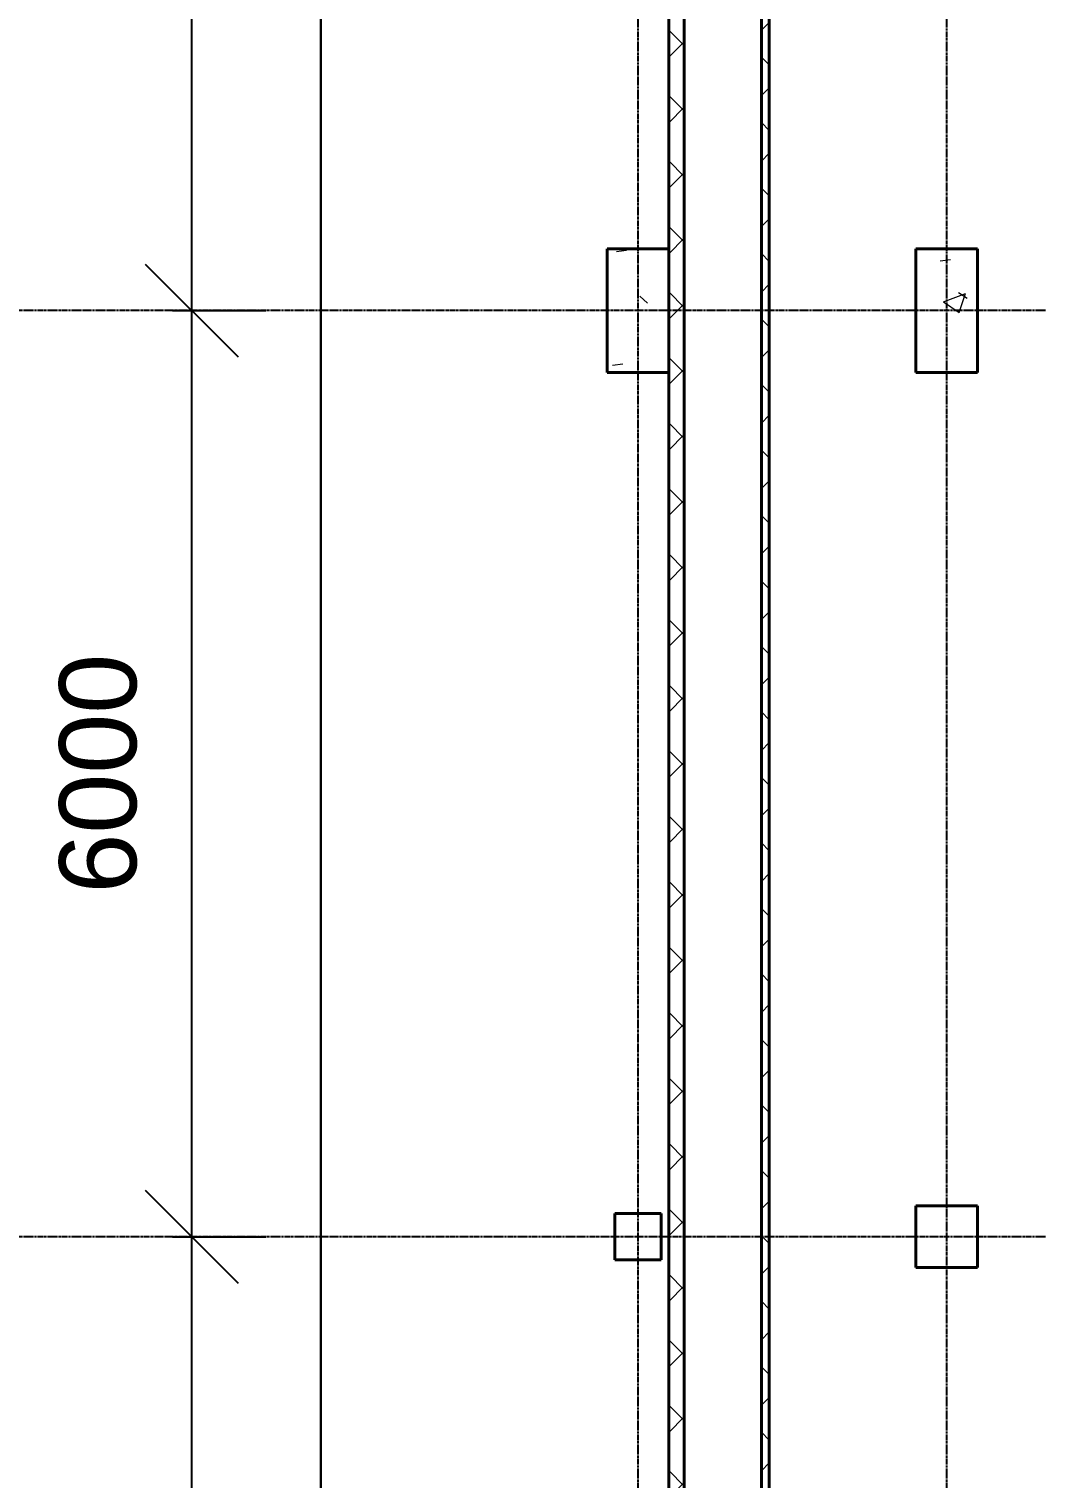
# Model space of a CAD drawing. Header units: millimetres. Extents: x 2140 to 223837, y 2113 to 170313.
# Drawn here: x 11717 to 18241, y 76194 to 85583 of the extents above; entities that cross this region are included whole.
import ezdxf

# ---------------------------------------------------------------- set-up
doc = ezdxf.new("R2010")
doc.units = ezdxf.units.MM
doc.linetypes.add('Линия сетки', pattern=[22.225, 12.7, -3.175, 3.175, -3.175])
doc.layers.add('A-DETL-GENF', color=7, linetype='Continuous', lineweight=18)
doc.layers.add('S-COLS', color=7, linetype='Continuous', lineweight=18)
doc.layers.add('Стены', color=7, linetype='Continuous')
doc.styles.add('Arial_1', font='arial.ttf', dxfattribs={"height": 500})
doc.dimstyles.new('Диагональ_-_2_5_мм_Arial_-_Линия_выноски_-_Текст_сверху_2', dxfattribs={"dimscale": 304.8, "dimtxt": 510.1297, "dimasz": 1.968504, "dimexe": 1.574803, "dimexo": 0.984252, "dimgap": 1.148294, "dimtad": 1, "dimdec": 3, "dimrnd": 0.001, "dimdsep": 46, "dimtxsty": 'Arial_1', "dimblk1": 'OBLIQUE', "dimblk2": 'OBLIQUE', "dimsah": 1, "dimcen": 0.09, "dimdle": 1.574803, "dimazin": 2, "dimtfac": 1, "dimtdec": 4, "dimtix": 1, "dimtmove": 0, "dimatfit": 3, "dimfxl": 1, "dimtvp": 1, "dimtfill": 1, "dimtolj": 1, "dimtzin": 0, "dimarcsym": 2})
pattern_1 = [(45, (61770, 82517.75), (-212.132, 212.132), []), (135, (61770, 82517.75), (-212.132, -212.132), [])]

# ---------------------------------------------------------------- blocks, each defined once
blk = doc.blocks.new('Сборный железобетон-Колонна 1 - 800x400-V40-В_АР_ПЭ_01 Этаж')
at = {"layer": 'S-COLS', "lineweight": 9}
h = blk.add_hatch(dxfattribs=at)
h.set_pattern_fill('FP_41', color=256, style=0, pattern_type=2)
h.set_pattern_definition([(320, (847.8, -46223.1), (-127.512, -1457.472), [152.4, -1676.4]), (265, (847.8, -46223.1), (1528.454, 281.94), [121.92, -1341.12]), (10.451, (837.2, -46344.6), (1400.933, -1175.54), [129.52, -1424.72]), (316.184, (1254.2, -46223.1), (-336.34, -2168.63), [228.6, -2514.6]), (6.636, (1226.2, -46403.8), (1979.42, -1899.22), [194.28, -2137.08]), (261.184, (1254.2, -46223), (1979.4, -1899.24), [182.88, -2011.68]), (291, (1152.6, -46426.3), (-818.12, -1212.915), [152.4, -1676.4]), (236, (1152.6, -46426.3), (1473.504, -494.417), [121.92, -1341.12]), (341.451, (1084.4, -46527.4), (655.37, -1707.337), [129.52, -1424.72]), (307.5, (847.8, -46223.1), (676.44, -24.7094), [67.056, -1257.808, 67.056, -2640.584]), (307.5, (847.8, -46223.1), (676.44, -24.7094), [-1391.92, -1294.384, 67.056, -1279.144]), (277.5, (847.8, -46223.1), (801.444, -534.558), [67.056, -709.168, 67.056, -1740.408]), (277.5, (847.8, -46223.1), (801.444, -534.558), [-843.28, -1227.328, 67.056, -446.024]), (237.5, (847.8, -45769.96), (-45.831, -1084.7275), [67.056, -440.944, 67.056, -3621.024]), (237.5, (847.8, -45769.96), (-45.831, -1084.7275), [-575.056, -1517.904, 67.056, -2036.064]), (227.5, (847.8, -45566.8), (203.414, -1185.035), [67.056, -593.344, 67.056, -985.52, -1493.52]), (227.5, (847.8, -45566.8), (203.414, -1185.035), [-1712.976, 67.056, -1426.464])])
h.paths.add_polyline_path([(-425, 215), (-425, -175), (375, -175), (375, 225), (-425, 225)], flags=0)
at = {"layer": 'S-COLS', "lineweight": 40}
for p, q in [((375, 225), (-425, 225)), ((-425, 225), (-425, 215)), ((-425, 215), (-425, -165)), ((375, 215), (375, 225)), ((375, -165), (375, 215)), ((-425, -165), (-425, -175)), ((-425, -175), (375, -175)), ((375, -175), (375, -165))]:
    blk.add_line(p, q, dxfattribs=at)
blk = doc.blocks.new('Сборный железобетон-Колонна квадратного сечения - 400x400-V110-В_АР_ПЭ_01 Этаж')
at = {"layer": 'S-COLS', "lineweight": 40}
for p, q in [((-223, 225), (-225, 225)), ((-225, 225), (-225, -175)), ((173, 225), (-223, 225)), ((175, 225), (173, 225)), ((175, -175), (175, 225)), ((-225, -175), (-223, -175)), ((-223, -175), (173, -175)), ((173, -175), (175, -175))]:
    blk.add_line(p, q, dxfattribs=at)
blk = doc.blocks.new('Сборный железобетон-Колонна 1 - 800x400-V87-В_АР_ПЭ_01 Этаж')
at = {"layer": 'S-COLS', "lineweight": 9}
h = blk.add_hatch(dxfattribs=at)
h.set_pattern_fill('FP_89', color=256, style=0, pattern_type=2)
h.set_pattern_definition([(320, (847.8, -49223.1), (-127.512, -1457.472), [152.4, -1676.4]), (265, (847.8, -49223.1), (1528.454, 281.942), [121.92, -1341.12]), (10.451, (837.2, -49344.6), (1400.933, -1175.54), [129.52, -1424.72]), (316.184, (1254.2, -49223.1), (-336.34, -2168.63), [228.6, -2514.6]), (6.636, (1226.2, -49403.8), (1979.42, -1899.22), [194.28, -2137.08]), (261.184, (1254.2, -49223), (1979.4, -1899.24), [182.88, -2011.68]), (291, (1152.6, -49426.3), (-818.121, -1212.915), [152.4, -1676.4]), (236, (1152.6, -49426.3), (1473.504, -494.417), [121.92, -1341.12]), (341.451, (1084.4, -49527.4), (655.37, -1707.337), [129.52, -1424.72]), (307.5, (847.8, -49223.1), (676.44, -24.7094), [67.056, -1257.808, 67.056, -2640.584]), (307.5, (847.8, -49223.1), (676.44, -24.7094), [-1391.92, -1294.384, 67.056, -1279.144]), (277.5, (847.8, -49223.1), (801.444, -534.558), [67.056, -709.168, 67.056, -1740.408]), (277.5, (847.8, -49223.1), (801.444, -534.558), [-843.28, -1227.328, 67.056, -446.024]), (237.5, (847.8, -48769.96), (-45.831, -1084.7275), [67.056, -440.944, 67.056, -3621.024]), (237.5, (847.8, -48769.96), (-45.831, -1084.7275), [-575.056, -1517.904, 67.056, -2036.064]), (227.5, (847.8, -48566.8), (203.414, -1185.035), [67.056, -593.344, 67.056, -985.52, -1493.52]), (227.5, (847.8, -48566.8), (203.414, -1185.035), [-1712.976, 67.056, -1426.464])])
h.paths.add_polyline_path([(-425, -165), (-425, -175), (375, -175), (375, 225), (-425, 225), (-425, 215)], flags=0)
at = {"layer": 'S-COLS', "lineweight": 40}
for p, q in [((375, 225), (-425, 225)), ((-425, 225), (-425, 215)), ((-425, 215), (-425, -165)), ((375, 215), (375, 225)), ((375, -165), (375, 215)), ((-425, -165), (-425, -175)), ((-425, -175), (375, -175)), ((375, -175), (375, -165))]:
    blk.add_line(p, q, dxfattribs=at)
blk = doc.blocks.new('Сборный железобетон-Колонна квадратного сечения - 300x300-V96-В_АР_ПЭ_01 Этаж')
at = {"layer": 'S-COLS', "lineweight": 40}
for p, q in [((-173, 175), (-175, 175)), ((-175, 175), (-175, -125)), ((123, 175), (-173, 175)), ((125, 175), (123, 175)), ((125, -125), (125, 175)), ((-175, -125), (-173, -125)), ((-173, -125), (123, -125)), ((123, -125), (125, -125))]:
    blk.add_line(p, q, dxfattribs=at)
blk = doc.blocks.new('Линия разрыва - Линия разрыва-794957-В_АР_ПЭ_01 Этаж')
at = {"layer": 'A-DETL-GENF', "lineweight": 30}
blk.add_line((-81971.8, 0), (-243, 0), dxfattribs=at)
blk = doc.blocks.new('_Oblique')
at = {"color": 0, "linetype": 'ByBlock', "lineweight": -2}
blk.add_line((-0.5, -0.5), (0.5, 0.5), dxfattribs=at)
blk = doc.blocks.new('*D378')
at = {"color": 0, "lineweight": -2, "transparency": 16777216}
for p, q in [((10631.3, 69164.9), (10631.3, 76124.9)), ((10507, 75644.9), (11111.3, 75644.9)), ((10507, 69644.9), (11111.3, 69644.9))]:
    blk.add_line(p, q, dxfattribs=at)
at = {"layer": 'Defpoints', "color": 0, "transparency": 16777216}
for p in [(10207, 75644.9), (10631.3, 75644.9), (10207, 69644.9)]:
    blk.add_point(p, dxfattribs=at)
at = {"color": 0, "lineweight": -2, "transparency": 16777216, "xscale": 599.9999999999999, "yscale": 599.9999999999999, "zscale": 599.9999999999999}
for p, rotation in [((10631.3, 75644.9), 90), ((10631.3, 69644.9), 270)]:
    blk.add_blockref('_Oblique', p, dxfattribs=dict(at, rotation=rotation))
at = {"color": 0, "transparency": 16777216, "insert": (10026, 72644.9), "char_height": 500, "width": 1845.885, "attachment_point": 5, "rotation": 90, "style": 'Arial_1', "bg_fill": 3, "box_fill_scale": 1.1, "bg_fill_color": 256, "bg_fill_true_color": 13158600, "bg_fill_transparency": 0}
blk.add_mtext('\\A1;6000', dxfattribs=at)
blk = doc.blocks.new('*D379')
at = {"color": 0, "lineweight": -2, "transparency": 16777216}
for p, q in [((10631.3, 75164.9), (10631.3, 82124.9)), ((10507, 81644.9), (11111.3, 81644.9)), ((10507, 75644.9), (11111.3, 75644.9))]:
    blk.add_line(p, q, dxfattribs=at)
at = {"layer": 'Defpoints', "color": 0, "transparency": 16777216}
for p in [(10207, 81644.9), (10631.3, 81644.9), (10207, 75644.9)]:
    blk.add_point(p, dxfattribs=at)
at = {"color": 0, "lineweight": -2, "transparency": 16777216, "xscale": 599.9999999999999, "yscale": 599.9999999999999, "zscale": 599.9999999999999}
for p, rotation in [((10631.3, 81644.9), 90), ((10631.3, 75644.9), 270)]:
    blk.add_blockref('_Oblique', p, dxfattribs=dict(at, rotation=rotation))
at = {"color": 0, "transparency": 16777216, "insert": (10026, 78644.9), "char_height": 500, "width": 1845.885, "attachment_point": 5, "rotation": 90, "style": 'Arial_1', "bg_fill": 3, "box_fill_scale": 1.1, "bg_fill_color": 256, "bg_fill_true_color": 13158600, "bg_fill_transparency": 0}
blk.add_mtext('\\A1;6000', dxfattribs=at)
blk = doc.blocks.new('*D380')
at = {"color": 0, "lineweight": -2, "transparency": 16777216}
for p, q in [((10631.3, 81164.9), (10631.3, 88124.9)), ((10507, 87644.9), (11111.3, 87644.9)), ((10507, 81644.9), (11111.3, 81644.9))]:
    blk.add_line(p, q, dxfattribs=at)
at = {"layer": 'Defpoints', "color": 0, "transparency": 16777216}
for p in [(10207, 87644.9), (10631.3, 87644.9), (10207, 81644.9)]:
    blk.add_point(p, dxfattribs=at)
at = {"color": 0, "lineweight": -2, "transparency": 16777216, "xscale": 599.9999999999999, "yscale": 599.9999999999999, "zscale": 599.9999999999999}
for p, rotation in [((10631.3, 87644.9), 90), ((10631.3, 81644.9), 270)]:
    blk.add_blockref('_Oblique', p, dxfattribs=dict(at, rotation=rotation))
at = {"color": 0, "transparency": 16777216, "insert": (10026, 84644.9), "char_height": 500, "width": 1845.885, "attachment_point": 5, "rotation": 90, "style": 'Arial_1', "bg_fill": 3, "box_fill_scale": 1.1, "bg_fill_color": 256, "bg_fill_true_color": 13158600, "bg_fill_transparency": 0}
blk.add_mtext('\\A1;6000', dxfattribs=at)
blk = doc.blocks.new('Помещение')
at = {"lineweight": 9}
h = blk.add_hatch(dxfattribs=at)
h.set_pattern_fill('FP_99', color=256, style=0, pattern_type=2)
h.set_pattern_definition(pattern_1)
h.paths.add_polyline_path([(13723.9036, 33324.9347), (13821.9036, 33324.9347), (13819.9036, 34344.9347), (13723.9036, 34344.9347), (13723.9036, 33344.9347)], flags=0)
h.paths.add_polyline_path([(13819.9036, 35354.9347), (13819.9036, 94644.9347), (13723.9036, 94644.9347), (13723.9036, 35354.9347)], flags=0)
h.paths.add_polyline_path([(13819.9036, 98844.9347), (13819.9036, 136644.9347), (13723.9036, 136644.9347), (13723.9036, 98844.9347)], flags=0)
h.paths.add_polyline_path([(13723.9036, 140844.9347), (13819.9036, 140844.9347), (13817.9036, 159946.9347), (13723.9036, 159944.9347), (13723.9036, 148287.773)], flags=0)
h = blk.add_hatch(dxfattribs=at)
h.set_pattern_fill('FP_99', color=256, style=0, pattern_type=2)
h.set_pattern_definition(pattern_1)
h.paths.add_polyline_path([(14369.9036, 36444.9347), (14369.9036, 94644.9347), (14323.9036, 94644.9347), (14323.9036, 36444.9347)], flags=0)
h.paths.add_polyline_path([(14369.9036, 98844.9347), (14369.9036, 136644.9347), (14323.9036, 136644.9347), (14323.9036, 98844.9347)], flags=0)
h.paths.add_polyline_path([(14323.9036, 140844.9347), (14369.9036, 140844.9347), (14369.9036, 159946.9347), (14323.9036, 159944.9347), (14323.9036, 148287.773)], flags=0)
at = {"color": 9, "linetype": 'Линия сетки', "true_color": 0xc7c8ca}
for p, q in [((13521.9036, 162172.4828), (13521.9036, 21779.4514)), ((15521.9036, 162172.4828), (15521.9036, 19239.4514)), ((113992.9741, 81644.9347), (7061.0864, 81644.9347)), ((113992.9741, 75644.9347), (7061.0864, 75644.9347))]:
    blk.add_line(p, q, dxfattribs=at)
at = {"lineweight": 40}
for p, q in [((13721.9036, 94644.9347), (13721.9036, 82044.9347)), ((13821.9036, 36446.9347), (13821.9036, 94644.9347)), ((14321.9036, 94644.9347), (14321.9036, 36446.9347)), ((14371.9036, 36446.9347), (14371.9036, 94644.9347)), ((13721.9036, 81244.9347), (13721.9036, 58044.9347))]:
    blk.add_line(p, q, dxfattribs=at)
at = {"lineweight": 18}
for p, q in [((13723.9036, 35354.9347), (13723.9036, 94644.9347)), ((13819.9036, 36444.9347), (13819.9036, 94644.9347)), ((14323.9036, 36444.9347), (14323.9036, 94644.9347)), ((14369.9036, 36444.9347), (14369.9036, 94644.9347))]:
    blk.add_line(p, q, dxfattribs=at)
for name, p, rotation in [('Линия разрыва - Линия разрыва-794957-В_АР_ПЭ_01 Этаж', (11467.3036, 99887.9109), 89.99999999999982), ('Сборный железобетон-Колонна 1 - 800x400-V87-В_АР_ПЭ_01 Этаж', (13546.9036, 81669.9347), 90.0000000000002), ('Сборный железобетон-Колонна 1 - 800x400-V40-В_АР_ПЭ_01 Этаж', (15546.9036, 81669.9347), 90.0000000000002), ('Сборный железобетон-Колонна 1 - 800x400-V40-В_АР_ПЭ_01 Этаж', (15546.9036, 81669.9347), 90.0000000000002)]:
    blk.add_blockref(name, p, dxfattribs=dict(rotation=rotation))
for name, p in [('Сборный железобетон-Колонна квадратного сечения - 300x300-V96-В_АР_ПЭ_01 Этаж', (13546.9036, 75619.9347)), ('Сборный железобетон-Колонна квадратного сечения - 400x400-V110-В_АР_ПЭ_01 Этаж', (15546.9036, 75619.9347)), ('Сборный железобетон-Колонна квадратного сечения - 400x400-V110-В_АР_ПЭ_01 Этаж', (15546.9036, 75619.9347))]:
    blk.add_blockref(name, p)
dim = blk.add_linear_dim(base=(10631.2531, 75644.9347), p1=(10206.9891, 69644.9347), p2=(10206.9891, 75644.9347), angle=90, dimstyle='Диагональ_-_2_5_мм_Arial_-_Линия_выноски_-_Текст_сверху_2', override={"dimpost": '<>', "dimfxl": 6000})
dim.commit()
dim.dimension.update_dxf_attribs({"geometry": '*D378', "text_midpoint": (10025.9666, 72644.9347)})
dim = blk.add_linear_dim(base=(10631.2531, 81644.9347), p1=(10206.9891, 75644.9347), p2=(10206.9891, 81644.9347), angle=90, dimstyle='Диагональ_-_2_5_мм_Arial_-_Линия_выноски_-_Текст_сверху_2', override={"dimpost": '<>', "dimfxl": 6000})
dim.commit()
dim.dimension.update_dxf_attribs({"geometry": '*D379', "text_midpoint": (10025.9666, 78644.9347)})
dim = blk.add_linear_dim(base=(10631.2531, 87644.9347), p1=(10206.9891, 81644.9347), p2=(10206.9891, 87644.9347), angle=90, dimstyle='Диагональ_-_2_5_мм_Arial_-_Линия_выноски_-_Текст_сверху_2', override={"dimpost": '<>', "dimfxl": 6000})
dim.commit()
dim.dimension.update_dxf_attribs({"geometry": '*D380', "text_midpoint": (10025.9666, 84644.9347)})

msp = doc.modelspace()

# ---------------------------------------------------------------- block references
at = {"layer": 'Стены'}
msp.add_blockref('Помещение', (2139.8, 2112.9), dxfattribs=at)

doc.saveas('drawing.dxf')
